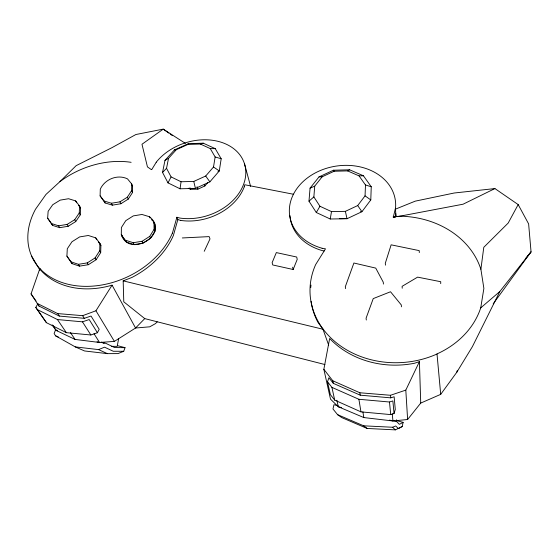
<?xml version="1.0" encoding="UTF-8"?>
<svg xmlns="http://www.w3.org/2000/svg" width="559" height="559" viewBox="0 0 559 559"><rect width="100%" height="100%" fill="white"/><g stroke="black" fill="none" stroke-linecap="round" stroke-linejoin="round"><path stroke-width="0.84" d="M132.504 192.548L132.525 185.847L131.665 183.904L127.494 178.866C117.509 174.024 104.806 179.201 100.299 189.159L100.103 195.874L105.106 202.959L112.366 205.153L120.863 203.742L128.249 199.109L132.504 192.548L131.644 190.605L131.665 183.904M440.716 283.644L440.73 281.722L417.608 277.131L402.11 286.327L402.221 288.227M121.303 234.71L121.387 227.527L125.789 220.651L133.308 215.893L141.972 214.467L149.526 216.745C170.579 234.137 129.325 258.544 121.303 234.71L126.551 242.152L134.16 244.569L142.985 243.137L150.595 238.239L154.913 231.251L154.794 224.082L153.068 221.05L151.44 219.617M100.697 252.612L100.9 245.289L99.914 243.438L95.729 237.861L88.329 235.493L79.657 236.911L71.978 241.747L67.297 248.748L66.905 256.099L72.041 263.631L79.497 266.14L88.329 264.714L96.106 259.746L100.697 252.612L99.705 250.774L99.914 243.438M370.785 199.926L371.253 186.762L363.434 175.785L349.613 169.796L333.437 170.215L319.028 176.889L310.063 188.145L308.98 201.163L316.289 212.504L330.222 219.002L347.013 218.73L361.932 211.693L370.785 199.926L365.055 195.853L365.488 184.98L359.053 175.882L347.586 170.9L334.135 171.243L322.152 176.798L319.028 176.889M80.279 214.845L79.259 212.958L79.574 206.082L75.64 200.898L68.561 198.731L60.197 200.129L52.735 204.72L48.137 211.316L47.641 218.206L52.56 225.389L59.687 227.674L68.198 226.269L75.751 221.553L80.279 214.845L80.587 207.976L79.574 206.082M365.055 195.853L357.704 205.558L345.378 211.351L331.501 211.602L319.958 206.271L313.865 196.922L314.724 186.147L322.152 176.798M420.724 403.088L419.418 361.638L414.596 363.231A87.078 76.122 -4.7 0 1 329.656 338.474L323.85 369.31L330.495 399.119L338.272 406.742L363.797 417.559L392.942 420.983L407.623 419.495L420.724 403.088L440.709 394.354L437.005 353.917A87.099 73.271 -2.5 0 0 480.726 307.869L483.877 288.409L480.894 269.291L483.787 247.302L508.18 223.062L518.179 204.587L494.918 188.572L454.222 193.002L415.253 201.149L395.262 209.227M180.04 188.788L181.053 181.752L171.082 176.903L166.54 168.301L168.518 158.337L176.364 149.637L187.957 144.432L200.325 144.033L203.259 143.181L215.257 148.652L221.189 158.763L219.282 170.935L209.87 181.857L195.44 188.432L180.04 188.788L168 182.877L162.55 172.438L164.975 160.391L174.436 149.917L188.383 143.656L203.259 143.181M181.053 181.752L193.77 181.444L205.698 176.022L213.51 167.015L215.138 156.967L210.261 148.582L200.325 144.033M330.222 219.002L331.501 211.602M118.627 338.838L117.166 346.384L111.569 346.321M244.269 186.811L244.695 184.749L293.685 194.294M396.303 421.444L396.659 419.753M338.062 405.813L333.975 404.709L332.975 408.971L337.573 414.659L363.699 425.825L392.565 427.251L395.695 425.965L398.427 428.62L402.221 426.524L403.116 422.359L396.38 420.55M393.243 217.388L395.444 208.325L395.961 216.675M440.709 394.354L456.801 372.231L457.262 370.575M172.403 233.236L176.91 217.255L179.802 218.052A50.401 38.012 -18.4 0 0 241.222 189.522A50.401 38.012 -18.4 0 0 221.203 142.238A50.401 38.012 -18.4 0 0 156.206 162.222M176.91 217.255L177.839 219.61L173.36 235.556A77.806 58.492 -25.1 0 1 131.833 277.495L123.176 280.856L123.777 301.825L144.753 318.602L324.919 364.545M394.053 413.527L395.276 409.461L394.137 396.778L390.748 397.854L360.234 395.178L333.332 383.362L328.902 377.772L327.504 381.769L330.362 394.591L334.694 400.118L360.953 411.864L390.72 414.596L394.053 413.527L392.872 400.922L389.483 402.005L358.899 399.287L331.941 387.387L327.504 381.769M39.039 306.08L37.719 304.019L35.804 307.422L46.439 322.69L66.36 332.661L90.851 334.981L97.42 332.738L99.195 329.293L91.033 316.045L84.318 318.337L59.324 316.08L39.039 306.08L31.045 293.887L39.885 268.481L41.841 271.374A77.96 60.889 -29.4 0 0 112.073 285.16L135.558 328.014L149.756 326.812L155.353 323.682L157.254 321.893M57.081 330.278L55.537 329.866L54.132 333.555L55.565 335.812L75.269 346.901L84.556 350.961L107.405 353.637L117.963 353.602L123.721 351.29L125.034 347.677L117.495 345.651M293.154 269.501L297.227 259.362L296.696 257.028L276.335 252.591L272.135 262.646L272.75 264.959L293.154 269.501L292.602 267.188M204.231 251.291L209.995 238.938L209.171 236.611L182.332 237.959M407.623 419.495L405.806 390.119L419.418 361.638M518.179 204.587L528.625 223.907L531.05 251.843L499.809 291.532L472.39 346.664L456.801 372.231M168 182.877L171.082 176.903M187.957 144.432L188.383 143.656M316.289 212.504L319.958 206.271M151.782 169.51L156.254 162.243M125.635 240.286L133.266 242.704L142.119 241.264L149.749 236.359L154.081 229.358L153.977 222.182M37.167 303.39L57.64 313.578L82.634 315.667L95.945 310.769L112.073 285.16M66.905 256.099L70.965 261.822L78.435 264.323L87.295 262.898L95.093 257.916L99.705 250.774M100.103 195.874L104.163 201.044L111.444 203.238L119.961 201.827L127.368 197.18L131.644 190.605M47.641 218.206L51.463 223.53L58.604 225.815L67.143 224.404L74.717 219.68L79.259 212.958M493.22 303.817L531.05 251.843L525.6 258.517M188.292 188.243L190.486 189.312L197.9 189.145L204.846 185.979L207.696 182.674M162.55 172.438L166.54 168.301M144.753 318.602L135.558 328.014L114.399 341.388L99.544 342.478L75.046 339.418L55.977 330.327L52.134 324.828M40.045 270.423L31.674 256.155A78.071 58.576 -25 0 1 35.51 209.234L45.957 194.455L59.897 181.668L76.143 165.653L111.947 147.667L135.893 134.516L163.242 129.129L185.427 143.39M308.98 201.163L313.865 196.922M480.733 307.869L499.809 291.532M164.975 160.391L168.518 158.337M337.573 414.659L341.619 417.538L367.158 428.467L395.36 429.871L402.221 426.524M347.586 170.9L349.613 169.796M403.116 422.359L399.343 424.337L396.645 421.584L392.9 420.578M217.975 171.606L219.282 170.935L213.51 167.015M494.918 188.572L463.09 204.203L397.519 216.64M310.063 188.145L314.724 186.147M75.269 346.901L98.545 349.606L104.561 347.181L113.295 351.269L123.721 351.29M37.125 309.49L57.43 319.552L82.466 321.837L89.195 319.545L97.42 332.738M323.85 369.31L332.78 380.763L359.849 392.767L390.503 395.276L405.806 390.119M393.92 217.213L395.276 216.857M394.095 217.241L395.807 216.941M174.436 149.917L176.364 149.637M393.201 216.794L400.083 216.193A86.904 73.103 -2.5 0 1 480.88 269.291M359.053 175.882L363.434 175.785M339.572 218.695L345.217 218.604M125.034 347.677L114.644 347.565L105.944 343.401L101.158 342.115M210.261 148.582L215.257 148.652M360.52 211.623L361.932 211.693L357.704 205.558M322.096 248.301L325.492 248.832L315.639 264.617A86.966 73.166 -2.5 0 0 339.187 344.959A86.966 73.166 -2.5 0 0 437.047 353.987M324.22 250.935L322.529 250.67A53.203 42.232 -8.4 0 1 289.953 215.697M123.176 280.856L322.976 329.251L328.692 345.183M341.633 407.623L338.272 406.742L336.895 400.237M389.581 420.102L392.942 420.983L392.257 413.744M177.839 219.61L180.718 220.407M57.647 330.795L55.977 330.327L52.944 325.359M97.035 341.78L99.544 342.478L94.024 333.723M215.138 156.967L221.189 158.763M365.488 184.98L371.253 186.762M55.565 335.812L58.527 337.126M98.545 349.606L107.405 353.637M101.899 342.464L104.1 343.512M151.377 169.636L147.443 166.889L141.979 144.257L163.242 129.129L168.895 133.14M170.313 134.146L172.431 135.648M363.699 425.825L367.158 428.467M392.565 427.251L395.36 429.871M131.484 184.589L132.525 185.847M153.32 222.272L154.794 224.082M126.551 242.152L122.225 236.583L122.009 235.185M78.623 205.384L80.587 207.976M98.293 241.809L100.9 245.289M322.976 329.251L317.833 322.152A86.792 73.138 -2.4 0 1 311.104 301.357M205.698 176.022L209.87 181.857M35.804 307.422L46.439 322.69M31.045 293.887L36.042 301.035M57.43 319.552L66.36 332.661M333.437 170.215L334.135 171.243M57.64 313.578L59.324 316.08M70.476 332.633L75.046 339.418M82.466 321.837L90.851 334.981M82.634 315.667L84.318 318.337M95.945 310.769L114.399 341.388M70.965 261.822L72.041 263.631M51.463 223.53L52.56 225.389M78.435 264.323L79.497 266.14M58.604 225.815L59.687 227.674M87.295 262.898L88.329 264.714M67.143 224.404L68.198 226.269M74.717 219.68L75.751 221.553M95.093 257.916L96.106 259.746M95.729 237.861L96.728 239.72M75.64 200.898L76.66 202.791M104.163 201.044L105.106 202.959M111.444 203.238L112.366 205.153M133.266 242.704L134.16 244.569M119.961 201.827L120.863 203.742M142.119 241.264L142.985 243.137M127.368 197.18L128.249 199.109M149.749 236.359L150.595 238.239M154.081 229.358L154.913 231.251M149.526 216.745L150.085 218.024M189.92 187.726L190.486 189.312M197.075 186.762L197.9 189.145M204.308 184.386L204.846 185.979M244.549 163.99L250.593 186.371M193.77 181.444L195.44 188.432M345.378 211.351L347.013 218.73M331.941 387.387L334.694 400.118M332.78 380.763L333.332 383.362M358.899 399.287L360.953 411.864M359.849 392.767L360.234 395.178M362.896 411.885L363.797 417.559M345.595 288.612L345.301 286.739L353.903 263.016L375.746 268.11L383.257 282.183L383.432 284.077M366.313 320.014L366.082 318.19L373.244 298.597L390.524 291.756L401.306 304.962L401.425 306.821M389.483 402.005L390.72 414.596M390.503 395.276L390.748 397.854M385.472 265.169L385.312 263.233L391.132 244.828L419.236 250.621L419.292 252.584M395.688 213.252L395.94 216.599M244.248 186.804A50.24 37.963 -18.4 0 1 180.718 220.421M59.904 181.668A77.911 58.45 -25 0 1 131.12 162.32M322.124 248.245A53.385 42.295 -8.5 0 1 291.532 198.627A53.385 42.295 -8.5 0 1 352.198 165.625A53.385 42.295 -8.5 0 1 395.506 208.325M172.361 233.229A77.939 58.471 -25 0 1 100.851 285.16A77.939 58.471 -25 0 1 31.604 256.19M310.734 287.619A86.792 73.138 -2.4 0 1 311 285.083"/></g></svg>
